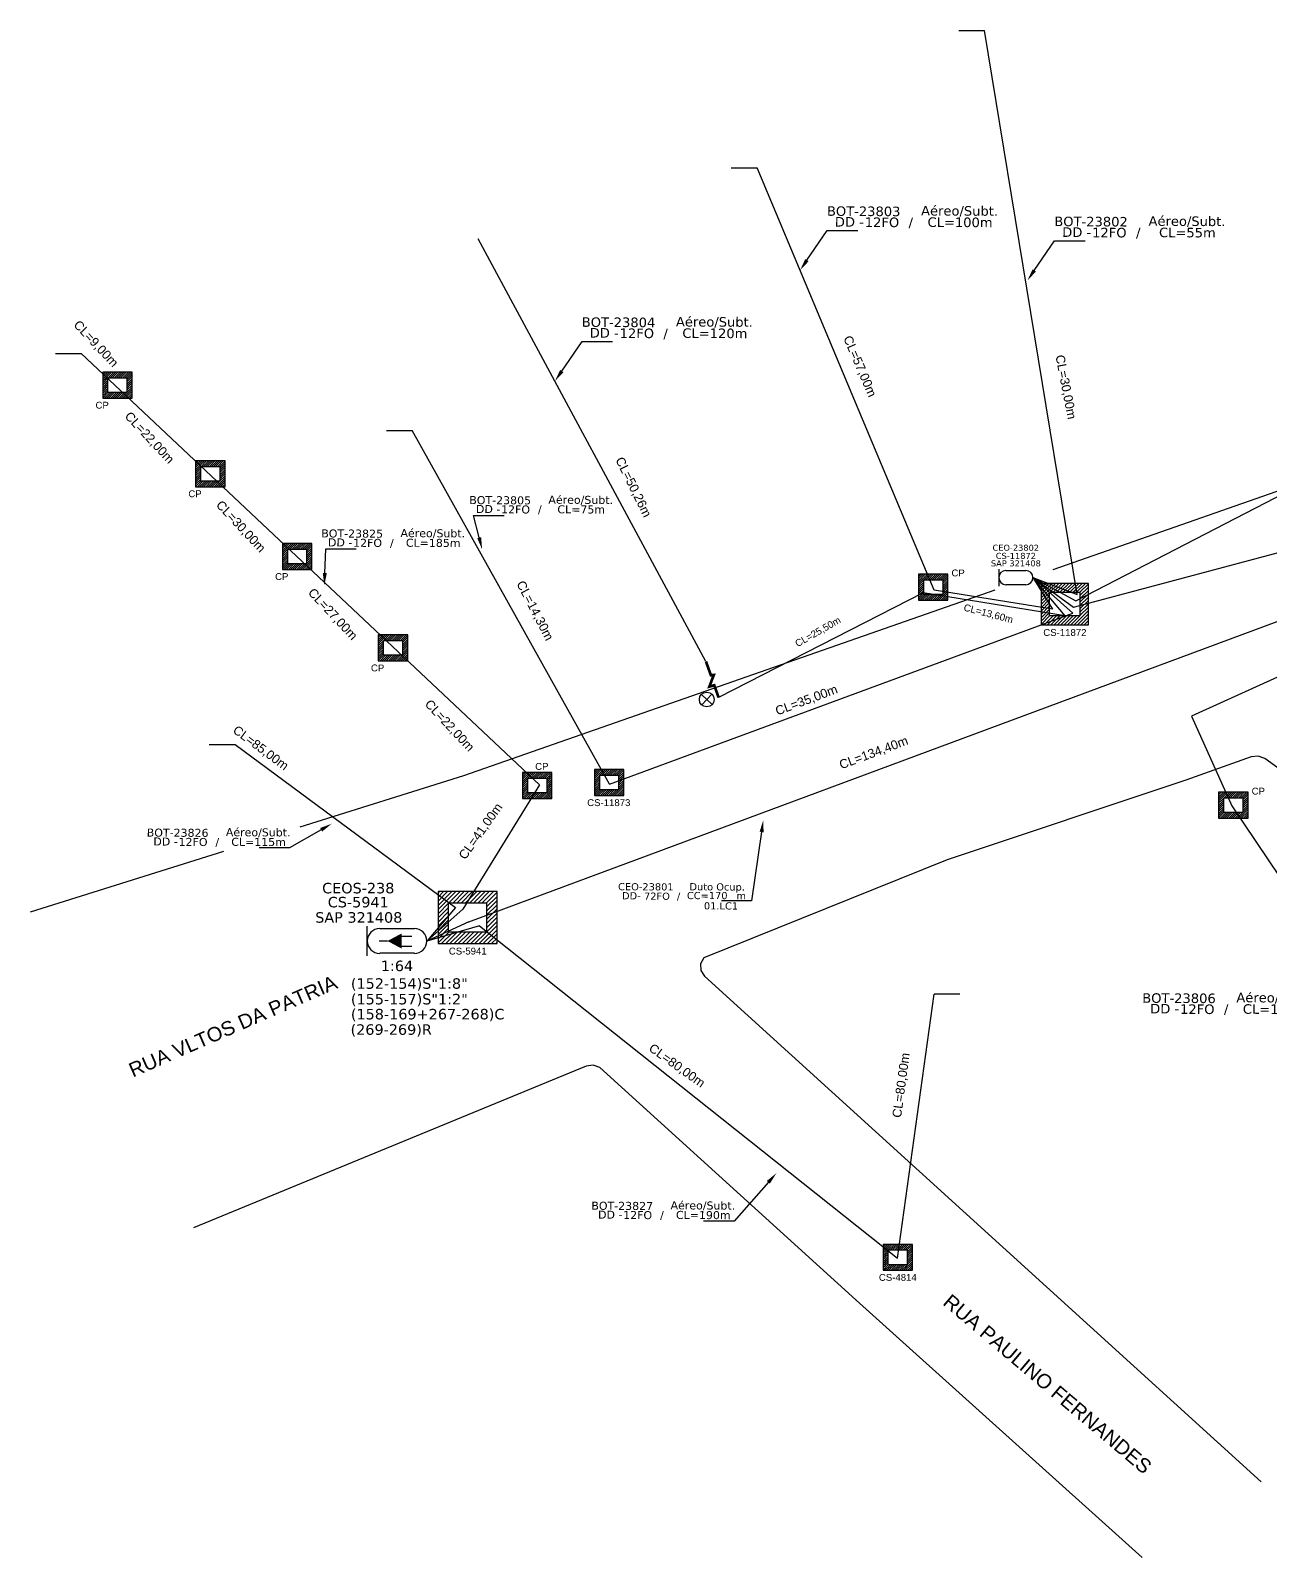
# Model space of a CAD drawing. Extents: x -89 to 749, y -559 to 1299.
# Drawn here: x 417 to 541, y 934.8 to 1087.3 of the extents above; entities that cross this region are included whole.
import ezdxf
from ezdxf import colors
from ezdxf.entities.mleader import LeaderData, LeaderLine
from ezdxf.enums import TextEntityAlignment as Align
from ezdxf.math import Vec2, Vec3

# ---------------------------------------------------------------- set-up
doc = ezdxf.new("R2010")
doc.units = 0
for name, color, linetype in [('0 @ 1', 7, 'Continuous'), ('10.1-Caixas Subterrâneas', 5, 'Continuous'), ('20.4-CEOS', 1, 'Continuous'), ('20.5-CEO', 1, 'Continuous'), ('CAP a instalar', 1, 'Continuous'), ('label_cabos', 7, 'Continuous'), ('Legenda', 1, 'Continuous'), ('locais', 7, 'Continuous'), ('QUADRA', 7, 'Continuous'), ('SEGMENTO', 10, 'Continuous'), ('Subida Lateral', 5, 'Continuous')]:
    doc.layers.add(name, color=color, linetype=linetype)
doc.layers.add('EXTRA', color=50, linetype='Continuous', plot=False)
doc.layers.add('Segmento Logradouro Texto', color=7, linetype='Continuous', lineweight=0)
doc.styles.add('ARIAL', font='arial.ttf')
doc.styles.add('DIGICADE', font='arial.ttf')
doc.styles.add('FTTH', font='arial.ttf')
doc.styles.add('siredit', font='verdana.ttf')
doc.styles.get("Standard").update_dxf_attribs({"font": 'arial.ttf'})

# ---------------------------------------------------------------- blocks, each defined once
blk = doc.blocks.new('*X58')
at = {"color": 0, "linetype": 'Continuous'}
for p, q in [((-1.25, 0.34099), (-0.49099, 1.1)), ((-1.25, 0.517767), (-0.667767, 1.1)), ((-1.25, 0.694544), (-0.844544, 1.1)), ((-1.25, 0.87132), (-1.02132, 1.1)), ((-1.25, 1.048097), (-1.198097, 1.1)), ((-0.789214, 0.625), (-0.314214, 1.1)), ((-0.612437, 0.625), (-0.137437, 1.1)), ((-0.43566, 0.625), (0.03934, 1.1)), ((-0.258883, 0.625), (0.216117, 1.1)), ((-0.082107, 0.625), (0.392893, 1.1)), ((0.09467, 0.625), (0.56967, 1.1)), ((0.271447, 0.625), (0.746447, 1.1)), ((0.448223, 0.625), (0.923223, 1.1)), ((0.625, 0.625), (1.1, 1.1)), ((0.801777, 0.625), (1.25, 1.073223)), ((0.8035, 0.449947), (1.25, 0.896447)), ((0.8035, 0.27317), (1.25, 0.71967)), ((-1.25, 0.164214), (-0.8035, 0.610714)), ((-1.25, -0.012563), (-0.8035, 0.433937)), ((-1.25, -0.18934), (-0.8035, 0.25716)), ((-1.25, -0.366117), (-0.8035, 0.080383)), ((0.8035, 0.096393), (1.25, 0.542893)), ((0.8035, -0.080383), (1.25, 0.366117)), ((0.8035, -0.25716), (1.25, 0.18934)), ((0.8035, -0.433937), (1.25, 0.012563)), ((-1.25, -0.542893), (-0.8035, -0.096393)), ((-1.25, -0.71967), (-0.8035, -0.27317)), ((-1.25, -0.896447), (-0.8035, -0.449947)), ((-1.25, -1.073223), (-0.801777, -0.625)), ((-1.1, -1.1), (-0.625, -0.625)), ((-0.923223, -1.1), (-0.448223, -0.625)), ((-0.746447, -1.1), (-0.271447, -0.625)), ((-0.56967, -1.1), (-0.09467, -0.625)), ((-0.392893, -1.1), (0.082107, -0.625)), ((-0.216117, -1.1), (0.258883, -0.625)), ((-0.03934, -1.1), (0.43566, -0.625)), ((0.137437, -1.1), (0.612437, -0.625)), ((0.314214, -1.1), (0.789214, -0.625)), ((0.49099, -1.1), (1.25, -0.34099)), ((0.667767, -1.1), (1.25, -0.517767)), ((0.8035, -0.610714), (1.25, -0.164214)), ((0.844544, -1.1), (1.25, -0.694544)), ((1.02132, -1.1), (1.25, -0.87132)), ((1.198097, -1.1), (1.25, -1.048097))]:
    blk.add_line(p, q, dxfattribs=at)
blk = doc.blocks.new('MANHOLE_MQ')
at = {"color": 0, "linetype": 'Continuous'}
for p, q in [((0.00000623, 0.00000569), (-0.00000627, 0.00000569)), ((-0.00000627, 0.00000569), (-0.00000627, -0.00000531)), ((-0.00000404, 0.00000331), (0.00000399, 0.00000331)), ((-0.00000404, -0.00000294), (-0.00000404, 0.00000331)), ((0.00000399, 0.00000331), (0.00000399, -0.00000294)), ((0.00000623, -0.00000531), (0.00000623, 0.00000569)), ((0.00000399, -0.00000294), (-0.00000404, -0.00000294)), ((0.00000399, -0.00000294), (0.00000399, -0.00000294)), ((-0.00000627, -0.00000531), (0.00000623, -0.00000531))]:
    blk.add_line(p, q, dxfattribs=at)
at = {"color": 0, "linetype": 'Continuous', "xscale": 5e-06, "yscale": 5e-06, "zscale": 1e-05}
blk.add_blockref('*X58', (-0.00000002, 0.00000019), dxfattribs=at)
blk = doc.blocks.new('*U65')
at = {"layer": '20.4-CEOS', "color": 7, "style": 'siredit'}
for tag, p in [('FIBRAS_SPLITTER', (0, 0)), ('FIBRAS_TOP_C', (0, -4.13)), ('RESERVA_FINAIS', (0, -5.46))]:
    blk.add_attdef(tag, p, '', height=1.01, dxfattribs=at)
for tag, p, flags in [('ID_ATIVIDADE', (0, -6.77), 3), ('FATOR', (0, -8.09), 1), ('QTDE', (0, -9.4), 1), ('FID', (0, -10.71), 1)]:
    blk.add_attdef(tag, p, '', height=1.01, dxfattribs=dict(at, flags=flags))
blk = doc.blocks.new('*U67')
at = {"layer": '20.4-CEOS', "color": 7, "style": 'siredit'}
blk.add_attdef('FIBRAS_SPLITTER', (0, 0), '', height=1.01, dxfattribs=at)
for tag, p, flags in [('ID_ATIVIDADE', (0, -1.48), 3), ('FATOR', (0, -2.79), 1), ('QTDE', (0, -4.11), 1), ('FID', (0, -5.42), 1)]:
    blk.add_attdef(tag, p, '', height=1.01, dxfattribs=dict(at, flags=flags))
blk = doc.blocks.new('LEGENDA DOS CABOS')
at = {"layer": 'EXTRA', "color": 0, "style": 'siredit'}
for tag, p in [('ID', (4.6, 0.97)), ('XX', (9.03, 0.97))]:
    blk.add_attdef(tag, text='', height=0.48, rotation=359.69, dxfattribs=at).set_placement(p, align=Align.MIDDLE_CENTER)
at = {"layer": 'Legenda', "color": 0, "style": 'siredit'}
for tag, p in [('TIPO_CABO', (1.31, 0)), ('CABO', (4.69, -0.05)), ('/', (6.81, -0.05)), ('METROS', (10.03, -0.05))]:
    blk.add_attdef(tag, text='', height=0.8, rotation=359.69, dxfattribs=at).set_placement(p, align=Align.MIDDLE_CENTER)
blk = doc.blocks.new('Inst CB DT OCUP CFOA-SM-DD-S-72')
at = {"layer": 'label_cabos', "color": 0, "style": 'siredit'}
for tag, flags, p in [('ID_ATIVIDADE', 3, (1.31, 2.67)), ('FATOR', 1, (11.56, 2.55))]:
    blk.add_attdef(tag, text='', height=1, rotation=359.69, dxfattribs=dict(at, flags=flags)).set_placement(p, align=Align.MIDDLE_CENTER)
for tag, p in [('TIPO_CABO', (1.11, 0)), ('DESTINO_CABO', (3.13, 1.26)), ('CABO', (4.69, -0.05)), ('/', (7.71, -0.05)), ('LANCE', (10.41, 0.02)), ('TIPO_CABO', (13.11, 1.24)), ('UND', (16.46, 0)), ('FID', (13.65, -1.41))]:
    blk.add_attdef(tag, text='', height=1, rotation=359.69, dxfattribs=at).set_placement(p, align=Align.MIDDLE_CENTER)
blk.add_attdef('QTDE', (11.93, -0.45), '', height=1, rotation=359.69, dxfattribs=at)

msp = doc.modelspace()

# ---------------------------------------------------------------- linework, layer by layer
at = {"layer": '20.4-CEOS', "color": 7}
for p, q in [((451.94, 997.58), (455.41, 997.58)), ((455.41, 995.11), (451.94, 995.11))]:
    msp.add_line(p, q, dxfattribs=at)
for points in [[(450.7, 994.85), (450.7, 997.84)], [(452.72, 996.34), (451.88, 996.34)], [(454.09, 996.83), (455.14, 996.83)], [(454.09, 995.81), (455.14, 995.81)]]:
    msp.add_lwpolyline(points, dxfattribs=at)
msp.add_lwpolyline([(452.72, 996.34, 0, 1.53, 0), (454.15, 996.34, 1.53, 1.53, 0)], format="xyseb", dxfattribs=at)
for centre, start, end in [((451.94, 996.34), 90, 270), ((455.41, 996.34), 270, 90)]:
    msp.add_arc(centre, 1.24, start, end, dxfattribs=at)
at = {"layer": '20.5-CEO', "color": 7}
for p, q in [((514.53, 1033.35), (516.52, 1033.35)), ((516.52, 1031.94), (514.53, 1031.94))]:
    msp.add_line(p, q, dxfattribs=at)
msp.add_lwpolyline([(513.82, 1033.5), (513.82, 1031.79)], dxfattribs=at)
for centre, start, end in [((514.53, 1032.65), 90, 270), ((516.52, 1032.65), 270, 90)]:
    msp.add_arc(centre, 0.709, start, end, dxfattribs=at)
at = {"layer": 'CAP a instalar', "color": 8, "ltscale": 2}
for points in [[(509.81, 1087.3), (512.39, 1087.3)], [(521.63, 1030.97), (512.39, 1087.3)], [(487.08, 1073.6), (489.66, 1073.6)], [(507.35, 1031.38), (489.66, 1073.6)], [(484.55, 1024.26), (461.79, 1066.48)], [(419.53, 1055.05), (422.11, 1055.05)], [(422.11, 1055.05), (467.91, 1011.93), (460.24, 999.51)], [(521.5, 1030.32), (565.41, 1053.01)], [(604.03, 1050.97), (533.07, 1018.79), (537.09, 1009.84)], [(452.61, 1047.33), (455.2, 1047.33)], [(474.91, 1012), (455.2, 1047.33)], [(519.17, 1029.51), (507.35, 1031.38)], [(517.22, 1032.65), (519.17, 1029.51)], [(517.22, 1032.65), (521.63, 1030.97)], [(517.22, 1032.65), (521.5, 1030.32)], [(520.44, 1028.82), (517.22, 1032.65)], [(521.21, 1029.1), (517.22, 1032.65)], [(506.27, 1031.11), (485.81, 1020.67)], [(520.44, 1028.82), (506.27, 1031.11)], [(474.91, 1012), (521.21, 1029.1)], [(434.91, 1015.98), (437.5, 1015.99)], [(437.5, 1015.99), (459.52, 999.7)], [(537.09, 1009.84), (549.08, 992.04)], [(459.52, 999.7), (456.65, 996.34)], [(456.65, 996.34), (460.24, 999.51)], [(461.92, 997.86), (456.65, 996.34)], [(461.92, 997.86), (503.68, 964.64)], [(503.68, 964.64), (507.34, 991.04)], [(509.92, 991.04), (507.34, 991.04)]]:
    msp.add_lwpolyline(points, dxfattribs=at)
at = {"layer": 'CAP a instalar', "color": 7, "ltscale": 2}
for points in [[(460.86, 998.24), (603.23, 1051.14), (603.23, 1051.14)], [(521.28, 1029.69), (602.5, 1051.35)], [(517.22, 1032.65), (521.28, 1029.69)], [(460.86, 998.24), (456.65, 996.34)]]:
    msp.add_lwpolyline(points, dxfattribs=at)
at = {"layer": 'locais', "color": 1}
for p, q in [((484.09, 1020.98), (485.17, 1019.97)), ((485.13, 1021.01), (484.12, 1019.93))]:
    msp.add_line(p, q, dxfattribs=at)
msp.add_circle((484.63, 1020.47), 0.74, dxfattribs=at)
at = {"layer": 'QUADRA', "color": 4}
for points in [[(519.23, 1033.47), (580.01, 1054.7), (592.5, 1059.57), (592.85, 1060.16), (592.83, 1060.82), (591.11, 1066.57), (591.02, 1067.48), (591.34, 1068.09), (591.97, 1068.47), (620.27, 1077.71), (620.98, 1077.73), (621.63, 1077.43), (622.04, 1076.79), (622.9, 1074.12), (623.8, 1071.34), (624.24, 1070.8), (624.9, 1070.53), (625.6, 1070.61), (632.55, 1073.05), (655.92, 1081.2), (657.92, 1081.86), (666.96, 1085.1)], [(443.99, 1007.74), (460.34, 1012.89), (513.44, 1031.44)], [(566.1, 995.95), (540.39, 1014.56), (539.74, 1014.81), (539.03, 1014.74), (532.49, 1012.4), (508.65, 1004.45), (484.35, 994.66), (484.01, 994.07), (484.02, 993.4), (484.41, 992.82), (484.41, 992.82)], [(566.1, 995.95), (540.39, 1014.56), (539.74, 1014.81), (539.03, 1014.74), (532.49, 1012.4), (508.65, 1004.45), (484.35, 994.66), (484.01, 994.07), (484.02, 993.4), (484.41, 992.82), (484.41, 992.82)], [(417.05, 999.24), (436.36, 1005.33)], [(484.41, 992.82), (540.03, 942.31)], [(528.14, 934.75), (499.89, 960.15), (473.95, 983.69), (473.27, 983.94), (472.56, 983.83), (433.33, 967.67)], [(528.14, 934.75), (499.89, 960.15), (473.95, 983.69), (473.27, 983.94), (472.56, 983.83), (433.33, 967.67)]]:
    msp.add_lwpolyline(points, dxfattribs=at)
at = {"layer": 'Subida Lateral', "color": 5, "const_width": 0.274}
msp.add_lwpolyline([(485.81, 1020.67), (485.38, 1021.89), (484.89, 1021.76), (485.33, 1022.92), (485.04, 1022.89), (484.55, 1024.26)], dxfattribs=at)

# ---------------------------------------------------------------- block references
at = {"lineweight": 0}
ref = msp.add_blockref('Inst CB DT OCUP CFOA-SM-DD-S-72', (476.3, 1000.86), dxfattribs=dict(at, xscale=0.7148479140149355, yscale=0.7148479140149355, zscale=0.7148479140149355))
ref.add_attrib('DESTINO_CABO', 'CEO-23801', dxfattribs={"layer": 'label_cabos', "color": 0, "height": 0.715, "rotation": 359.69, "style": 'siredit'}).set_placement((478.54, 1001.76), align=Align.MIDDLE_CENTER)
ref.add_attrib('TIPO_CABO', 'Duto Ocup.', dxfattribs={"layer": 'label_cabos', "color": 0, "height": 0.715, "rotation": 359.69, "style": 'siredit'}).set_placement((485.67, 1001.75), align=Align.MIDDLE_CENTER)
ref.add_attrib('/', '/', dxfattribs={"layer": 'label_cabos', "color": 0, "height": 0.715, "rotation": 359.69, "style": 'siredit'}).set_placement((481.81, 1000.82), align=Align.MIDDLE_CENTER)
ref.add_attrib('FID', '01.LC1', dxfattribs={"layer": 'label_cabos', "color": 0, "height": 0.715, "rotation": 359.69, "style": 'siredit'}).set_placement((486.05, 999.85), align=Align.MIDDLE_CENTER)
ref.add_attrib('LANCE', 'CC=', dxfattribs={"layer": 'label_cabos', "color": 0, "height": 0.715, "rotation": 359.69, "style": 'siredit'}).set_placement((483.74, 1000.88), align=Align.MIDDLE_CENTER)
ref.add_attrib('UND', 'm', dxfattribs={"layer": 'label_cabos', "color": 0, "height": 0.715, "rotation": 359.69, "style": 'siredit'}).set_placement((488.07, 1000.86), align=Align.MIDDLE_CENTER)
ref.add_attrib('CABO', '72FO', dxfattribs={"layer": 'label_cabos', "color": 0, "height": 0.715, "rotation": 359.69, "style": 'siredit'}).set_placement((479.65, 1000.82), align=Align.MIDDLE_CENTER)
ref.add_attrib('TIPO_CABO', 'DD-', dxfattribs={"layer": 'label_cabos', "color": 0, "height": 0.715, "rotation": 359.69, "style": 'siredit'}).set_placement((477.09, 1000.86), align=Align.MIDDLE_CENTER)
ref.add_attrib('QTDE', '170', (484.83, 1000.53), dxfattribs={"layer": 'label_cabos', "color": 0, "height": 0.715, "rotation": 359.69, "style": 'siredit'})
at = {"layer": '10.1-Caixas Subterrâneas', "color": 30}
for p, xscale, yscale, zscale, rotation in [((425.73, 1051.92), 235799.5884394287, 235799.5884394287, 235799.5884394287, 180.000000000062), ((435.01, 1043.07), 235799.5884394287, 235799.5884394287, 235799.5884394287, 180.000000000062), ((443.69, 1034.8), 235799.5884394287, 235799.5884394287, 235799.5884394287, 180.000000000062), ((507.25, 1031.74), 235799.5884394287, 235799.5884394287, 235799.5884394287, 180.0000000000621), ((520.4, 1030.07), 377279.341503086, 377279.341503086, 377279.341503086, 180.0000000000621), ((453.27, 1025.67), 235799.5884394287, 235799.5884394287, 235799.5884394287, 180.000000000062), ((467.68, 1011.93), 235799.5884394287, 235799.5884394287, 235799.5884394287, 180.000000000062), ((474.87, 1012.21), 235799.5884394287, 235799.5884394287, 235799.5884394287, 180.0000000000621), ((537.25, 1009.95), 235799.5884394287, 235799.5884394287, 235799.5884394287, 180.000000000062), ((460.71, 998.77), 471599.1768788575, 471599.1768788575, 471599.1768788575, 180.0000000000619), ((503.71, 964.78), 235799.5884394287, 235799.5884394287, 235799.5884394287, 180.000000000062)]:
    msp.add_blockref('MANHOLE_MQ', p, dxfattribs=dict(at, xscale=xscale, yscale=yscale, zscale=zscale, rotation=rotation))
at = {"layer": '20.4-CEOS', "color": 0, "lineweight": 0}
ref = msp.add_blockref('*U65', (449.06, 991.57), dxfattribs=dict(at, xscale=1.038326334225111, yscale=1.038326334225111, zscale=1.038326334225111))
ref.add_attrib('FIBRAS_SPLITTER', '(152-154)S"1:8"', (449.06, 991.57), dxfattribs={"color": 7, "height": 1.0484, "style": 'siredit'})
ref.add_attrib('FIBRAS_TOP_C', '(158-169+267-268)C', (449.06, 988.51), dxfattribs={"color": 7, "height": 1.0484, "style": 'siredit'})
ref.add_attrib('RESERVA_FINAIS', '(269-269)R', (449.03, 986.97), dxfattribs={"color": 7, "height": 1.048, "style": 'siredit'})
at = {"layer": '20.4-CEOS', "color": 0, "lineweight": 0, "xscale": 1.038326334225111, "yscale": 1.038326334225111, "zscale": 1.038326334225111}
msp.add_blockref('*U67', (449.06, 990.01), dxfattribs=at).add_auto_attribs({'FIBRAS_SPLITTER': '(155-157)S"1:2"'})
at = {"layer": 'label_cabos', "color": 0, "lineweight": 0}
ref = msp.add_blockref('LEGENDA DOS CABOS', (496.27, 1067.69), dxfattribs=dict(at, xscale=0.9521714167702968, yscale=0.9521714167702968, zscale=0.9521714167702968))
ref.add_attrib('ID', 'BOT-23803', dxfattribs={"color": 0, "height": 0.952, "rotation": 359.69, "style": 'siredit'}).set_placement((500.31, 1069.25), align=Align.MIDDLE_CENTER)
ref.add_attrib('CABO', '12FO', dxfattribs={"color": 0, "height": 0.952, "rotation": 359.69, "style": 'siredit'}).set_placement((502.14, 1068.15), align=Align.MIDDLE_CENTER)
ref.add_attrib('METROS', 'CL=100m', dxfattribs={"color": 0, "height": 0.952, "rotation": 359.69, "style": 'siredit'}).set_placement((509.94, 1068.15), align=Align.MIDDLE_CENTER)
ref.add_attrib('XX', 'Aéreo/Subt.', dxfattribs={"color": 0, "height": 0.9522, "rotation": 359.69, "style": 'siredit'}).set_placement((509.89, 1069.29), align=Align.MIDDLE_CENTER)
ref.add_attrib('/', '/', dxfattribs={"color": 0, "height": 0.952, "rotation": 359.69, "style": 'siredit'}).set_placement((505.02, 1068.15), align=Align.MIDDLE_CENTER)
ref.add_attrib('TIPO_CABO', 'DD -', dxfattribs={"color": 0, "height": 0.952, "rotation": 359.69, "style": 'siredit'}).set_placement((498.88, 1068.19), align=Align.MIDDLE_CENTER)
ref = msp.add_blockref('LEGENDA DOS CABOS', (518.99, 1066.66), dxfattribs=dict(at, xscale=0.9521714167702968, yscale=0.9521714167702968, zscale=0.9521714167702968))
ref.add_attrib('ID', 'BOT-23802', dxfattribs={"color": 0, "height": 0.952, "rotation": 359.69, "style": 'siredit'}).set_placement((523.03, 1068.22), align=Align.MIDDLE_CENTER)
ref.add_attrib('CABO', '12FO', dxfattribs={"color": 0, "height": 0.952, "rotation": 359.69, "style": 'siredit'}).set_placement((524.86, 1067.12), align=Align.MIDDLE_CENTER)
ref.add_attrib('METROS', 'CL=55m', dxfattribs={"color": 0, "height": 0.952, "rotation": 359.69, "style": 'siredit'}).set_placement((532.66, 1067.12), align=Align.MIDDLE_CENTER)
ref.add_attrib('XX', 'Aéreo/Subt.', dxfattribs={"color": 0, "height": 0.9522, "rotation": 359.69, "style": 'siredit'}).set_placement((532.62, 1068.26), align=Align.MIDDLE_CENTER)
ref.add_attrib('/', '/', dxfattribs={"color": 0, "height": 0.952, "rotation": 359.69, "style": 'siredit'}).set_placement((527.75, 1067.12), align=Align.MIDDLE_CENTER)
ref.add_attrib('TIPO_CABO', 'DD -', dxfattribs={"color": 0, "height": 0.952, "rotation": 359.69, "style": 'siredit'}).set_placement((521.6, 1067.16), align=Align.MIDDLE_CENTER)
ref = msp.add_blockref('LEGENDA DOS CABOS', (471.77, 1056.61), dxfattribs=dict(at, xscale=0.9521714167702968, yscale=0.9521714167702968, zscale=0.9521714167702968))
ref.add_attrib('ID', 'BOT-23804', dxfattribs={"color": 0, "height": 0.952, "rotation": 359.69, "style": 'siredit'}).set_placement((475.81, 1058.16), align=Align.MIDDLE_CENTER)
ref.add_attrib('CABO', '12FO', dxfattribs={"color": 0, "height": 0.952, "rotation": 359.69, "style": 'siredit'}).set_placement((477.64, 1057.06), align=Align.MIDDLE_CENTER)
ref.add_attrib('METROS', 'CL=120m', dxfattribs={"color": 0, "height": 0.952, "rotation": 359.69, "style": 'siredit'}).set_placement((485.44, 1057.06), align=Align.MIDDLE_CENTER)
ref.add_attrib('XX', 'Aéreo/Subt.', dxfattribs={"color": 0, "height": 0.9522, "rotation": 359.69, "style": 'siredit'}).set_placement((485.39, 1058.2), align=Align.MIDDLE_CENTER)
ref.add_attrib('/', '/', dxfattribs={"color": 0, "height": 0.952, "rotation": 359.69, "style": 'siredit'}).set_placement((480.52, 1057.06), align=Align.MIDDLE_CENTER)
ref.add_attrib('TIPO_CABO', 'DD -', dxfattribs={"color": 0, "height": 0.952, "rotation": 359.69, "style": 'siredit'}).set_placement((474.38, 1057.1), align=Align.MIDDLE_CENTER)
ref = msp.add_blockref('LEGENDA DOS CABOS', (460.58, 1039.08), dxfattribs=dict(at, xscale=0.8004523728771819, yscale=0.8004523728771819, zscale=0.8004523728771819))
ref.add_attrib('ID', 'BOT-23805', dxfattribs={"color": 0, "height": 0.8, "rotation": 359.69, "style": 'siredit'}).set_placement((463.98, 1040.38), align=Align.MIDDLE_CENTER)
ref.add_attrib('CABO', '12FO', dxfattribs={"color": 0, "height": 0.8, "rotation": 359.69, "style": 'siredit'}).set_placement((465.52, 1039.46), align=Align.MIDDLE_CENTER)
ref.add_attrib('METROS', 'CL=75m', dxfattribs={"color": 0, "height": 0.8, "rotation": 359.69, "style": 'siredit'}).set_placement((472.08, 1039.46), align=Align.MIDDLE_CENTER)
ref.add_attrib('XX', 'Aéreo/Subt.', dxfattribs={"color": 0, "height": 0.8005, "rotation": 359.69, "style": 'siredit'}).set_placement((472.03, 1040.42), align=Align.MIDDLE_CENTER)
ref.add_attrib('/', '/', dxfattribs={"color": 0, "height": 0.8, "rotation": 359.69, "style": 'siredit'}).set_placement((467.94, 1039.46), align=Align.MIDDLE_CENTER)
ref.add_attrib('TIPO_CABO', 'DD -', dxfattribs={"color": 0, "height": 0.8, "rotation": 359.69, "style": 'siredit'}).set_placement((462.78, 1039.5), align=Align.MIDDLE_CENTER)
ref = msp.add_blockref('LEGENDA DOS CABOS', (445.8, 1035.74), dxfattribs=dict(at, xscale=0.8004523728771819, yscale=0.8004523728771819, zscale=0.8004523728771819))
ref.add_attrib('ID', 'BOT-23825', dxfattribs={"color": 0, "height": 0.8, "rotation": 359.69, "style": 'siredit'}).set_placement((449.19, 1037.05), align=Align.MIDDLE_CENTER)
ref.add_attrib('CABO', '12FO', dxfattribs={"color": 0, "height": 0.8, "rotation": 359.69, "style": 'siredit'}).set_placement((450.73, 1036.12), align=Align.MIDDLE_CENTER)
ref.add_attrib('METROS', 'CL=185m', dxfattribs={"color": 0, "height": 0.8, "rotation": 359.69, "style": 'siredit'}).set_placement((457.29, 1036.12), align=Align.MIDDLE_CENTER)
ref.add_attrib('XX', 'Aéreo/Subt.', dxfattribs={"color": 0, "height": 0.8005, "rotation": 359.69, "style": 'siredit'}).set_placement((457.25, 1037.08), align=Align.MIDDLE_CENTER)
ref.add_attrib('/', '/', dxfattribs={"color": 0, "height": 0.8, "rotation": 359.69, "style": 'siredit'}).set_placement((453.16, 1036.12), align=Align.MIDDLE_CENTER)
ref.add_attrib('TIPO_CABO', 'DD -', dxfattribs={"color": 0, "height": 0.8, "rotation": 359.69, "style": 'siredit'}).set_placement((447.99, 1036.16), align=Align.MIDDLE_CENTER)
ref = msp.add_blockref('LEGENDA DOS CABOS', (428.35, 1005.86), dxfattribs=dict(at, xscale=0.8004523728771819, yscale=0.8004523728771819, zscale=0.8004523728771819))
ref.add_attrib('ID', 'BOT-23826', dxfattribs={"color": 0, "height": 0.8, "rotation": 359.69, "style": 'siredit'}).set_placement((431.75, 1007.16), align=Align.MIDDLE_CENTER)
ref.add_attrib('CABO', '12FO', dxfattribs={"color": 0, "height": 0.8, "rotation": 359.69, "style": 'siredit'}).set_placement((433.29, 1006.24), align=Align.MIDDLE_CENTER)
ref.add_attrib('METROS', 'CL=115m', dxfattribs={"color": 0, "height": 0.8, "rotation": 359.69, "style": 'siredit'}).set_placement((439.84, 1006.24), align=Align.MIDDLE_CENTER)
ref.add_attrib('XX', 'Aéreo/Subt.', dxfattribs={"color": 0, "height": 0.8005, "rotation": 359.69, "style": 'siredit'}).set_placement((439.8, 1007.2), align=Align.MIDDLE_CENTER)
ref.add_attrib('/', '/', dxfattribs={"color": 0, "height": 0.8, "rotation": 359.69, "style": 'siredit'}).set_placement((435.71, 1006.24), align=Align.MIDDLE_CENTER)
ref.add_attrib('TIPO_CABO', 'DD -', dxfattribs={"color": 0, "height": 0.8, "rotation": 359.69, "style": 'siredit'}).set_placement((430.54, 1006.28), align=Align.MIDDLE_CENTER)
ref = msp.add_blockref('LEGENDA DOS CABOS', (527.78, 989.08), dxfattribs=dict(at, xscale=0.9521714167702968, yscale=0.9521714167702968, zscale=0.9521714167702968))
ref.add_attrib('ID', 'BOT-23806', dxfattribs={"color": 0, "height": 0.952, "rotation": 359.69, "style": 'siredit'}).set_placement((531.82, 990.63), align=Align.MIDDLE_CENTER)
ref.add_attrib('CABO', '12FO', dxfattribs={"color": 0, "height": 0.952, "rotation": 359.69, "style": 'siredit'}).set_placement((533.65, 989.53), align=Align.MIDDLE_CENTER)
ref.add_attrib('METROS', 'CL=140m', dxfattribs={"color": 0, "height": 0.952, "rotation": 359.69, "style": 'siredit'}).set_placement((541.45, 989.53), align=Align.MIDDLE_CENTER)
ref.add_attrib('XX', 'Aéreo/Subt.', dxfattribs={"color": 0, "height": 0.9522, "rotation": 359.69, "style": 'siredit'}).set_placement((541.4, 990.68), align=Align.MIDDLE_CENTER)
ref.add_attrib('/', '/', dxfattribs={"color": 0, "height": 0.952, "rotation": 359.69, "style": 'siredit'}).set_placement((536.53, 989.53), align=Align.MIDDLE_CENTER)
ref.add_attrib('TIPO_CABO', 'DD -', dxfattribs={"color": 0, "height": 0.952, "rotation": 359.69, "style": 'siredit'}).set_placement((530.39, 989.58), align=Align.MIDDLE_CENTER)
ref = msp.add_blockref('LEGENDA DOS CABOS', (472.79, 968.58), dxfattribs=dict(at, xscale=0.8004523728771819, yscale=0.8004523728771819, zscale=0.8004523728771819))
ref.add_attrib('ID', 'BOT-23827', dxfattribs={"color": 0, "height": 0.8, "rotation": 359.69, "style": 'siredit'}).set_placement((476.18, 969.88), align=Align.MIDDLE_CENTER)
ref.add_attrib('CABO', '12FO', dxfattribs={"color": 0, "height": 0.8, "rotation": 359.69, "style": 'siredit'}).set_placement((477.72, 968.96), align=Align.MIDDLE_CENTER)
ref.add_attrib('METROS', 'CL=190m', dxfattribs={"color": 0, "height": 0.8, "rotation": 359.69, "style": 'siredit'}).set_placement((484.28, 968.96), align=Align.MIDDLE_CENTER)
ref.add_attrib('XX', 'Aéreo/Subt.', dxfattribs={"color": 0, "height": 0.8005, "rotation": 359.69, "style": 'siredit'}).set_placement((484.24, 969.92), align=Align.MIDDLE_CENTER)
ref.add_attrib('/', '/', dxfattribs={"color": 0, "height": 0.8, "rotation": 359.69, "style": 'siredit'}).set_placement((480.15, 968.96), align=Align.MIDDLE_CENTER)
ref.add_attrib('TIPO_CABO', 'DD -', dxfattribs={"color": 0, "height": 0.8, "rotation": 359.69, "style": 'siredit'}).set_placement((474.98, 969), align=Align.MIDDLE_CENTER)

# ---------------------------------------------------------------- texts
at = {"layer": '0 @ 1', "color": 3, "linetype": 'Continuous', "attachment_point": 1, "style": 'FTTH'}
for s, insert, char_height, rotation in [('\\pxt3;CL=9,00m', (421.94, 1058.46), 0.8985, 313.1045), ('\\pxt3;CL=57,00m', (499.08, 1056.94), 0.8985, 293.2066), ('\\pxt3;CL=30,00m', (520.35, 1054.98), 0.8985, 281.0335), ('\\pxt3;CL=22,00m', (427.05, 1049.33), 0.8985, 313.1045), ('\\pxt3;CL=50,26m', (476.28, 1044.82), 0.8985, 296.23), ('\\pxt3;CL=30,00m', (436.18, 1040.46), 0.8985, 313.1045), ('\\pxt3;CL=27,00m', (445.37, 1031.7), 0.8985, 313.1045), ('\\pxt3;CL=14,30m', (466.38, 1032.46), 0.8985, 297.3533), ('\\pxt3;CL=13,60m', (510.42, 1030.04), 0.6968, 345.3271), ('\\pxt3;CL=25,50m', (493.36, 1026.29), 0.6968, 29.7484), ('\\pxt3;CL=35,00m', (491.37, 1019.71), 0.8985, 20.4654), ('\\pxt3;CL=22,00m', (457.04, 1020.57), 0.8985, 313.1045), ('\\pxt3;CL=85,00m', (437.72, 1017.95), 0.8985, 323.394), ('\\pxt3;CL=134,40m', (497.76, 1014.33), 0.8985, 20.4654), ('\\pxt3;CL=41,00m', (459.76, 1004.92), 0.8985, 54.5694), ('\\pxt3;CL=80,00m', (479.27, 986.17), 0.8985, 324.4749), ('\\pxt3;CL=80,00m', (503.15, 978.76), 0.8985, 82.2764)]:
    msp.add_mtext_dynamic_manual_height_columns(s, width=6.709, gutter_width=0.00005, heights=[1.55], dxfattribs=dict(at, insert=insert, char_height=char_height, rotation=rotation))
at = {"layer": '10.1-Caixas Subterrâneas', "color": 30, "style": 'ARIAL'}
for s, p in [('CP', (423.54, 1049.53)), ('CP', (432.82, 1040.68)), ('CP', (441.49, 1032.41)), ('CP', (509.08, 1032.77)), ('CS-11872', (518.26, 1026.82)), ('CP', (451.07, 1023.28)), ('CP', (467.48, 1013.44)), ('CP', (539.08, 1010.97)), ('CS-11873', (472.68, 1009.82)), ('CS-5941', (458.85, 994.99)), ('CS-4814', (501.83, 962.39))]:
    msp.add_text(s, height=0.686, dxfattribs=at).set_placement(p)
at = {"layer": '20.4-CEOS', "color": 7, "lineweight": 0, "ltscale": 2, "style": 'siredit'}
for s, height, p in [('CEO-23802', 0.599, (515.51, 1035.93)), ('CEOS-238', 1.048, (449.8, 1002.15)), ('CS-5941', 1.048, (449.8, 1000.75)), ('SAP 321408', 1.048, (449.85, 999.22)), ('1:64', 1.048, (453.67, 994.38))]:
    msp.add_text(s, height=height, dxfattribs=at).set_placement(p, align=Align.TOP_CENTER)
at = {"layer": '20.5-CEO', "color": 7, "lineweight": 0, "ltscale": 2, "style": 'siredit'}
for s, p in [('SAP 321408', (515.52, 1034.37)), ('CS-11872', (515.52, 1035.12))]:
    msp.add_text(s, height=0.601, dxfattribs=at).set_placement(p, align=Align.TOP_CENTER)
at = {"layer": 'Segmento Logradouro Texto', "linetype": 'Continuous', "char_height": 1.4316, "attachment_point": 1, "style": 'DIGICADE'}
for s, insert, width, rotation in [('\\fArial|b0|i0|c0|p34;\\W1.0000000000;\\T1.0000000000;\\o\\lRUA VLTOS DA PATRIA', (426.7, 984.01), 22.8525, 23.5428), ('\\fArial|b0|i0|c0|p34;\\W1.0000000000;\\T1.0000000000;\\o\\lRUA VLTOS DA PATRIA', (426.7, 984.01), 22.8525, 23.5428), ('\\fArial|b0|i0|c0|p34;\\W1.0000000000;\\T1.0000000000;\\o\\lRUA PAULINO FERNANDES', (509.05, 961.17), 26.8465, 319.7719)]:
    msp.add_mtext(s, dxfattribs=dict(at, insert=insert, width=width, rotation=rotation))

# ---------------------------------------------------------------- leaders
at = {"layer": 'SEGMENTO', "color": 7, "lineweight": 0, "ltscale": 2}
ml = msp.add_multileader_mtext('Standard', dxfattribs=at)
ml.set_content('', color=7)
ml.set_leader_properties()
ml.build(insert=Vec2(0, 0))
ml.multileader.update_dxf_attribs({"text_right_attachment_type": 6, "dogleg_length": 2.44, "arrow_head_size": 1.22})
ctx = ml.context
ctx.base_point, ctx.char_height, ctx.arrow_head_size, ctx.landing_gap_size, ctx.plane_origin, ctx.plane_x_axis, ctx.plane_y_axis = Vec3(487.97, 1092.1), 1.22, 1.22, 0.609, Vec3(3967611.33, 65775610.99), Vec3(-1, 0), Vec3(0, -1)
ctx.right_attachment, ctx.text_align_type = 6, 2
notes = []
notes.append((ctx, [(0, (1, 1, 0), (496.66, 1067.33), (1, 0), 2.44, [(0, [(493.95, 1063.35)], 0, [])])]))
ctx.mtext.insert, ctx.mtext.text_direction, ctx.mtext.rotation, ctx.mtext.alignment = Vec3(499.71, 1065.87), Vec3(-1, 0), 3.141593, 3
ml = msp.add_multileader_mtext('Standard', dxfattribs=at)
ml.set_content('', color=7)
ml.set_leader_properties()
ml.build(insert=Vec2(0, 0))
ml.multileader.update_dxf_attribs({"text_right_attachment_type": 6, "dogleg_length": 2.44, "arrow_head_size": 1.22})
ctx = ml.context
ctx.base_point, ctx.char_height, ctx.arrow_head_size, ctx.landing_gap_size, ctx.plane_origin, ctx.plane_x_axis, ctx.plane_y_axis = Vec3(510.7, 1091.07), 1.22, 1.22, 0.609, Vec3(3967634.05, 65775609.96), Vec3(-1, 0), Vec3(0, -1)
ctx.right_attachment, ctx.text_align_type = 6, 2
notes.append((ctx, [(0, (1, 1, 0), (519.38, 1066.3), (1, 0), 2.44, [(0, [(516.67, 1062.33)], 0, [])])]))
ctx.mtext.insert, ctx.mtext.text_direction, ctx.mtext.rotation, ctx.mtext.alignment = Vec3(522.43, 1064.84), Vec3(-1, 0), 3.141593, 3
ml = msp.add_multileader_mtext('Standard', dxfattribs=at)
ml.set_content('', color=7)
ml.set_leader_properties()
ml.build(insert=Vec2(0, 0))
ml.multileader.update_dxf_attribs({"text_right_attachment_type": 6, "dogleg_length": 2.44, "arrow_head_size": 1.22})
ctx = ml.context
ctx.base_point, ctx.char_height, ctx.arrow_head_size, ctx.landing_gap_size, ctx.plane_origin, ctx.plane_x_axis, ctx.plane_y_axis = Vec3(463.47, 1081.02), 1.22, 1.22, 0.609, Vec3(3967586.83, 65775599.91), Vec3(-1, 0), Vec3(0, -1)
ctx.right_attachment, ctx.text_align_type = 6, 2
notes.append((ctx, [(0, (1, 1, 0), (472.16, 1056.25), (1, 0), 2.44, [(0, [(469.45, 1052.27)], 0, [])])]))
ctx.mtext.insert, ctx.mtext.text_direction, ctx.mtext.rotation, ctx.mtext.alignment = Vec3(475.21, 1054.78), Vec3(-1, 0), 3.141593, 3
ml = msp.add_multileader_mtext('Standard', dxfattribs=at)
ml.set_content('', color=7)
ml.set_leader_properties()
ml.build(insert=Vec2(0, 0))
ml.multileader.update_dxf_attribs({"text_right_attachment_type": 6, "dogleg_length": 2.44, "arrow_head_size": 1.22})
ctx = ml.context
ctx.base_point, ctx.char_height, ctx.arrow_head_size, ctx.landing_gap_size, ctx.plane_origin, ctx.plane_x_axis, ctx.plane_y_axis = Vec3(456.2, 1064.21), 1.22, 1.22, 0.609, Vec3(3967576, 65775582.52), Vec3(-1, 0), Vec3(0, -1)
ctx.right_attachment, ctx.text_align_type = 6, 2
notes.append((ctx, [(0, (1, 1, 0), (461.33, 1038.86), (1, 0), 2.44, [(0, [(462.18, 1035.46)], 0, [])])]))
ctx.mtext.insert, ctx.mtext.text_direction, ctx.mtext.rotation, ctx.mtext.alignment = Vec3(464.38, 1037.4), Vec3(-1, 0), 3.141593, 3
ml = msp.add_multileader_mtext('Standard', dxfattribs=at)
ml.set_content('', color=7)
ml.set_leader_properties()
ml.build(insert=Vec2(0, 0))
ml.multileader.update_dxf_attribs({"text_right_attachment_type": 6, "dogleg_length": 2.44, "arrow_head_size": 1.22})
ctx = ml.context
ctx.base_point, ctx.char_height, ctx.arrow_head_size, ctx.landing_gap_size, ctx.plane_origin, ctx.plane_x_axis, ctx.plane_y_axis = Vec3(441.42, 1060.88), 1.22, 1.22, 0.609, Vec3(3967561.22, 65775579.19), Vec3(-1, 0), Vec3(0, -1)
ctx.right_attachment, ctx.text_align_type = 6, 2
notes.append((ctx, [(0, (1, 1, 0), (446.55, 1035.53), (1, 0), 2.44, [(0, [(446.41, 1031.88)], 0, [])])]))
ctx.mtext.insert, ctx.mtext.text_direction, ctx.mtext.rotation, ctx.mtext.alignment = Vec3(449.59, 1034.07), Vec3(-1, 0), 3.141593, 3
ml = msp.add_multileader_mtext('Standard', dxfattribs=at)
ml.set_content('', color=7)
ml.set_leader_properties()
ml.build(insert=Vec2(0, 0))
ml.multileader.update_dxf_attribs({"text_right_attachment_type": 6, "dogleg_length": 2.41, "arrow_head_size": 1.21})
ctx = ml.context
ctx.base_point, ctx.char_height, ctx.arrow_head_size, ctx.landing_gap_size, ctx.plane_origin = Vec3(484.37, 1014.36), 1.21, 1.21, 0.603, Vec3(-3930261.41, -65170627.72)
ctx.right_attachment, ctx.text_align_type = 6, 2
notes.append((ctx, [(0, (1, 1, 0), (489.11, 1000.34), (-1, 0), 2.41, [(0, [(490.28, 1008.43)], 0, [])])]))
ctx.mtext.insert, ctx.mtext.alignment = Vec3(486.09, 1001.79), 3
ml = msp.add_multileader_mtext('Standard', dxfattribs=at)
ml.set_content('', color=7)
ml.set_leader_properties()
ml.build(insert=Vec2(0, 0))
ml.multileader.update_dxf_attribs({"text_right_attachment_type": 6, "dogleg_length": 2.44, "arrow_head_size": 1.22})
ctx = ml.context
ctx.base_point, ctx.char_height, ctx.arrow_head_size, ctx.landing_gap_size, ctx.plane_origin = Vec3(448.06, 980.29), 1.22, 1.22, 0.609, Vec3(-3966671.74, -65773538.02)
ctx.right_attachment, ctx.text_align_type = 6, 2
notes.append((ctx, [(0, (1, 1, 0), (442.93, 1005.64), (-1, 0), 2.44, [(0, [(447.15, 1008.06)], 0, [])])]))
ctx.mtext.insert, ctx.mtext.rotation, ctx.mtext.alignment = Vec3(439.88, 1007.11), 6.283185, 3
ml = msp.add_multileader_mtext('Standard', dxfattribs=at)
ml.set_content('', color=7)
ml.set_leader_properties()
ml.build(insert=Vec2(0, 0))
ml.multileader.update_dxf_attribs({"text_right_attachment_type": 6, "dogleg_length": 2.44, "arrow_head_size": 1.22})
ctx = ml.context
ctx.base_point, ctx.char_height, ctx.arrow_head_size, ctx.landing_gap_size, ctx.plane_origin = Vec3(492.5, 943.01), 1.22, 1.22, 0.609, Vec3(-3966627.31, -65773575.3)
ctx.right_attachment, ctx.text_align_type = 6, 2
notes.append((ctx, [(0, (1, 1, 0), (487.36, 968.36), (-1, 0), 2.44, [(0, [(491.59, 973.15)], 0, [])])]))
ctx.mtext.insert, ctx.mtext.rotation, ctx.mtext.alignment = Vec3(484.32, 969.83), 6.283185, 3
for ctx, leaders in notes:
    for number, flags, end, landing, length, lines in leaders:
        leader = LeaderData()
        leader.index, (leader.has_last_leader_line, leader.has_dogleg_vector, leader.attachment_direction) = number, flags
        leader.last_leader_point, leader.dogleg_vector, leader.dogleg_length = Vec3(end), Vec3(landing), length
        for number, points, colour, breaks in lines:
            line = LeaderLine()
            line.index, line.vertices, line.color, line.breaks = number, Vec3.list(points), colors.encode_raw_color(colour), breaks
            leader.lines.append(line)
        ctx.leaders.append(leader)

doc.saveas('drawing.dxf')
